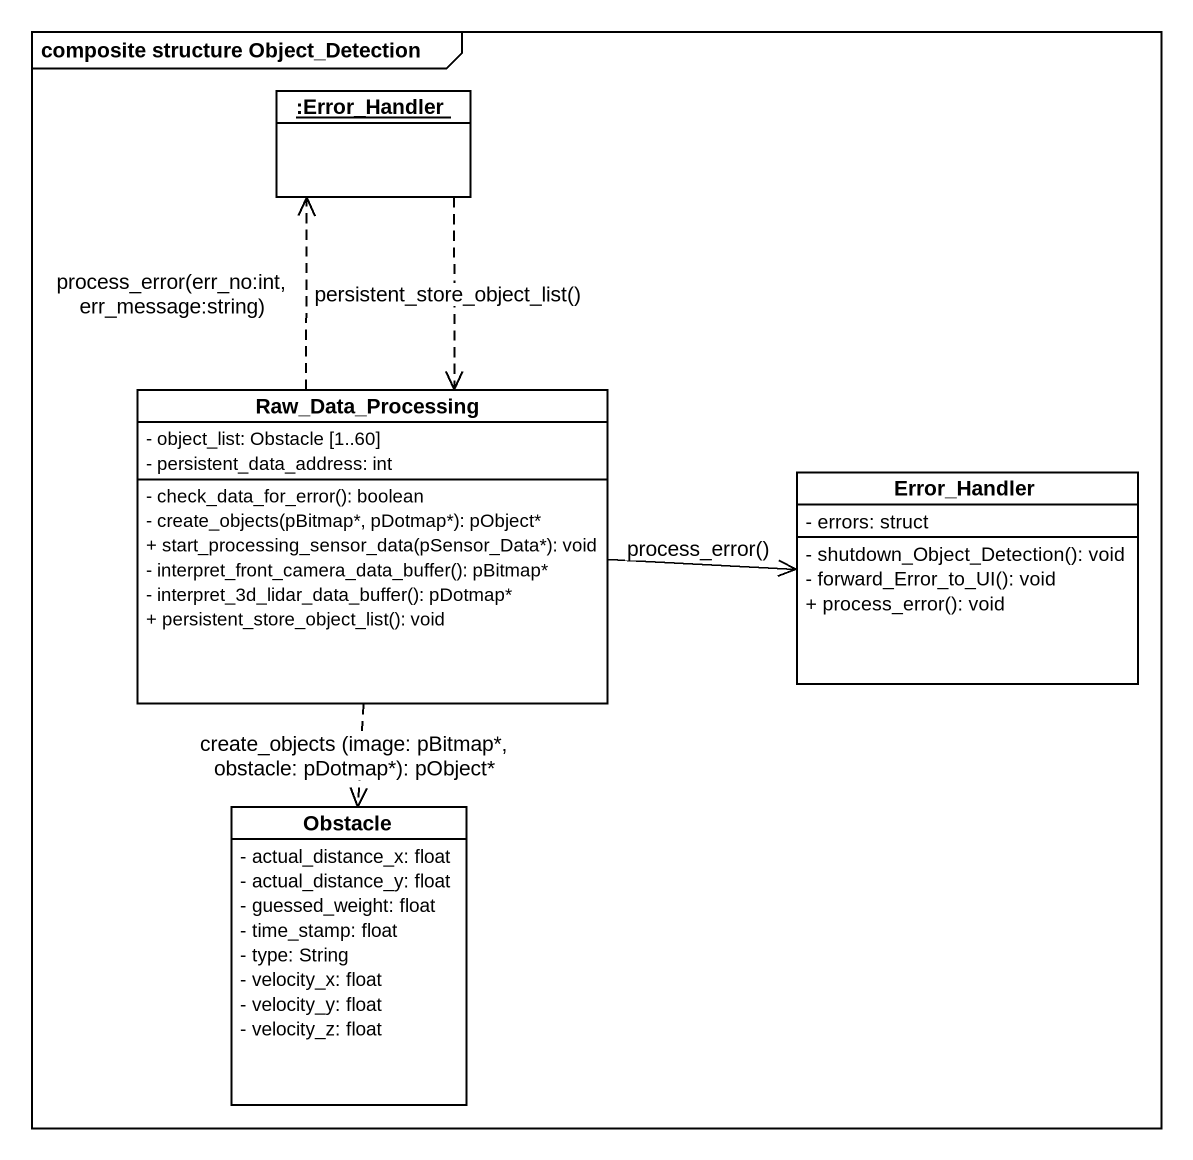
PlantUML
@startuml
mainframe composite structure Object_Detection
hide circle
hide empty members
skinparam classAttributeIconSize 0
object ":Error_Handler" as Error_Handler
class Raw_Data_Processing {
  - object_list: Obstacle [1..60]
  - persistent_data_address: int
  - check_data_for_error(): boolean
  - create_objects(pBitmap*, pDotmap*): pObject*
  + start_processing_sensor_data(pSensor_Data*): void
  - interpret_front_camera_data_buffer(): pBitmap*
  - interpret_3d_lidar_data_buffer(): pDotmap*
  + persistent_store_object_list(): void
}
class "Error_Handler" as Error_Handler_2 {
  - errors: struct
  - shutdown_Object_Detection(): void
  - forward_Error_to_UI(): void
  + process_error(): void
}
class Obstacle {
  - actual_distance_x: float
  - actual_distance_y: float
  - guessed_weight: float
  - time_stamp: float
  - type: String
  - velocity_x: float
  - velocity_y: float
  - velocity_z: float
}
Error_Handler ..> Raw_Data_Processing : persistent_store_object_list()
Raw_Data_Processing .up.> Error_Handler : process_error(err_no:int, err_message:string)
Raw_Data_Processing -right-> Error_Handler_2 : process_error()
Raw_Data_Processing ..> Obstacle : create_objects (image: pBitmap*, obstacle: pDotmap*): pObject*
@enduml
